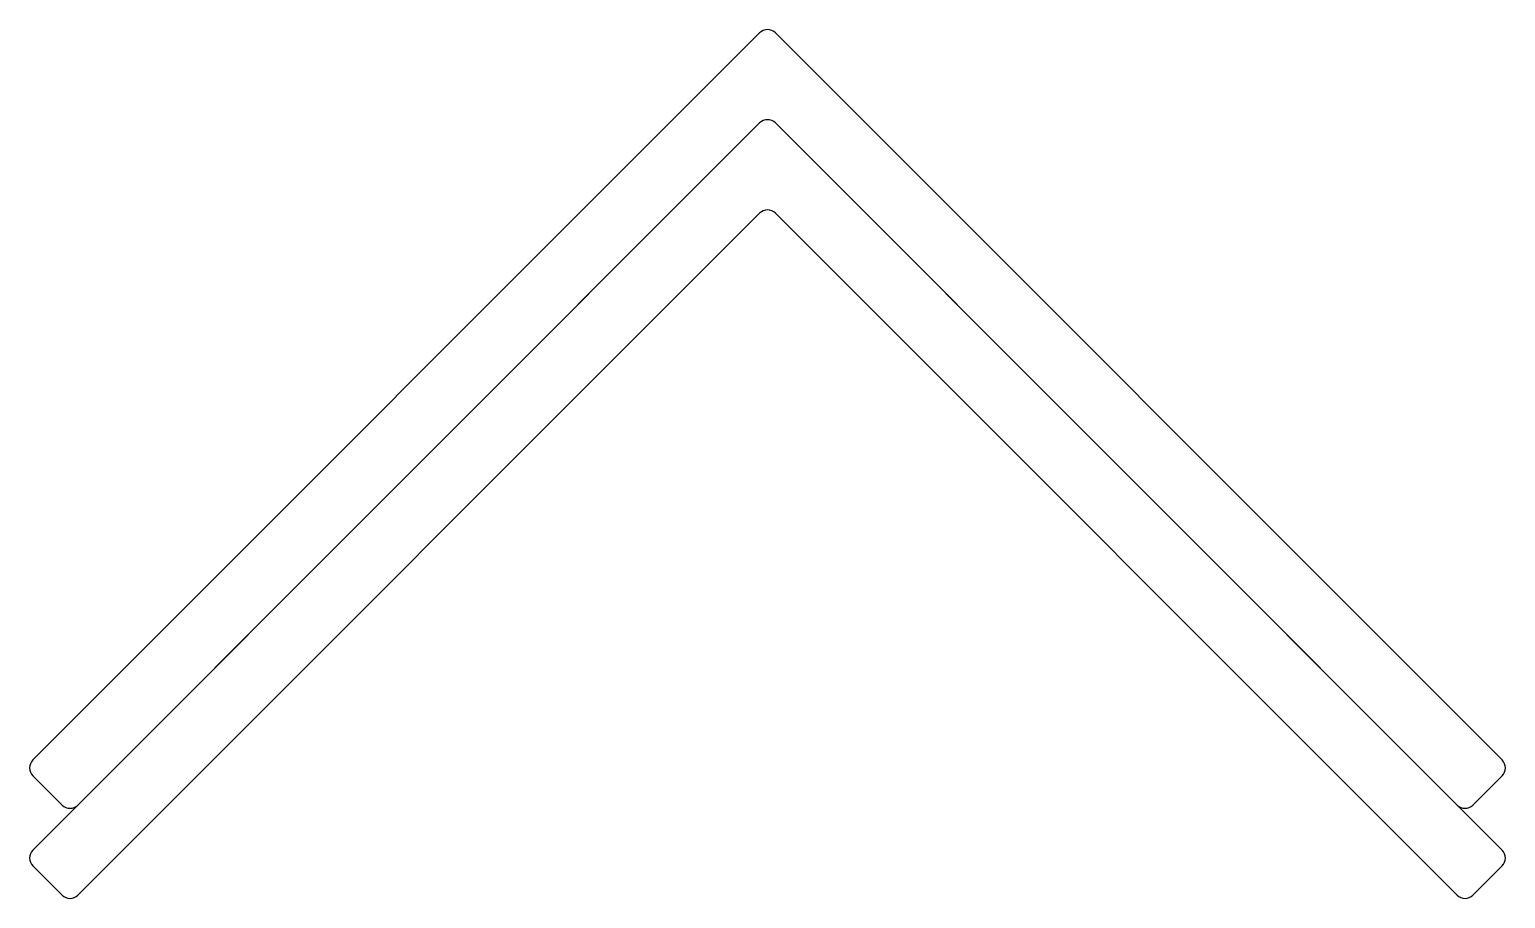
# Model space of a CAD drawing. Extents: x -26.7 to 26.8, y -0.1 to 31.4.
import ezdxf

# ---------------------------------------------------------------- set-up
doc = ezdxf.new("R2010")
doc.units = 0
doc.layers.add('1', color=7, linetype='CONTINUOUS')

msp = doc.modelspace()

# ---------------------------------------------------------------- linework, layer by layer
at = {"layer": '1', "color": 7, "linetype": 'CONTINUOUS'}
for p, q in [((-0.218, 31.296), (-26.584, 4.93)), ((26.723, 4.93), (0.357, 31.296)), ((-0.218, 28.027), (-26.584, 1.661)), ((-24.949, 3.296), (-0.218, 28.027)), ((26.723, 1.661), (0.357, 28.027)), ((0.357, 28.027), (25.089, 3.296)), ((-24.949, 0.027), (-0.218, 24.759)), ((0.357, 24.759), (25.089, 0.027)), ((-26.584, 4.355), (-25.524, 3.296)), ((25.663, 3.296), (26.723, 4.355)), ((-26.584, 1.087), (-25.524, 0.027)), ((25.663, 0.027), (26.723, 1.087))]:
    msp.add_line(p, q, dxfattribs=at)
for centre, start, end in [((0.07, 31.009), 45, 135), ((0.07, 27.74), 45, 135), ((0.07, 27.74), 45, 135), ((0.07, 24.471), 45, 135), ((-26.296, 4.643), 135, 225), ((26.436, 4.643), 315, 45), ((-25.237, 3.583), 225, 315), ((25.376, 3.583), 225, 315), ((-26.296, 1.374), 135, 225), ((26.436, 1.374), 315, 45), ((-25.237, 0.314), 225, 315), ((25.376, 0.314), 225, 315)]:
    msp.add_arc(centre, 0.406, start, end, dxfattribs=at)

doc.saveas('drawing.dxf')
